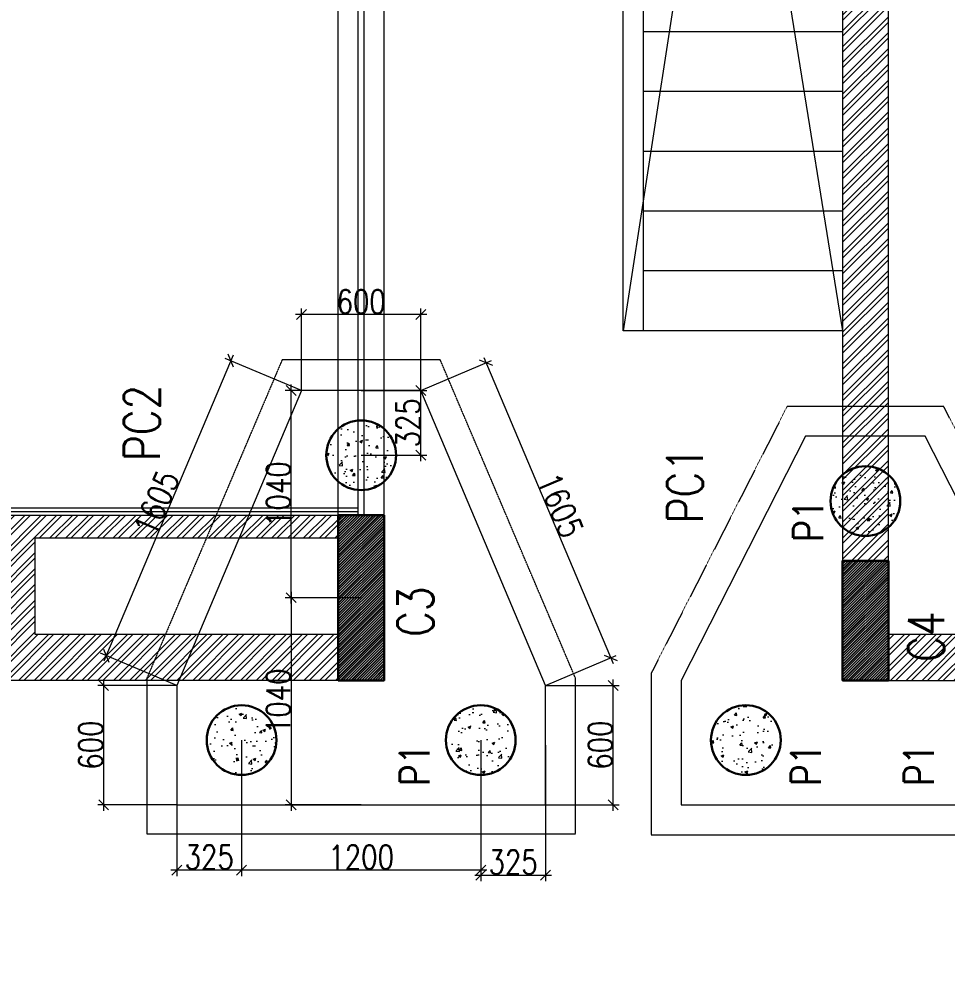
# Model space of a CAD drawing. Header units: metres. Extents: x 5205117 to 5948571, y 646915 to 1143748.
# Drawn here: x 5515431 to 5520088, y 824308 to 829057 of the extents above; entities that cross this region are included whole.
import ezdxf

# ---------------------------------------------------------------- set-up
doc = ezdxf.new("R2010")
doc.units = ezdxf.units.M
doc.header["$MEASUREMENT"] = 0
doc.header["$PDMODE"] = 35
doc.header["$PDSIZE"] = 10
doc.linetypes.add('DASHED', pattern=[0.75, 0.5, -0.25])
doc.linetypes.add('HIDDEN', pattern=[0.375, 0.25, -0.125])
doc.layers.get('0').update_dxf_attribs({"color": 1, "linetype": 'DASHED', "lineweight": 30})
doc.layers.add('A-GF', color=8, linetype='Continuous', lineweight=0, transparency=0.5)
for name, color, linetype, lineweight in [('S-COLUMN & WALL', 5, 'Continuous', 30), ('S-COLUMN_H', 250, 'Continuous', 0), ('S-FOUND-EXCAVATION', 253, 'HIDDEN', 0), ('S-FOUND-FOOTING', 7, 'Continuous', 15), ('S-PILE', 96, 'Continuous', 30), ('S-TEXT', 7, 'Continuous', 0), ('S-TEXT COL.', 1, 'Continuous', 0), ('S-TEXT PILE', 7, 'Continuous', 0)]:
    doc.layers.add(name, color=color, linetype=linetype, lineweight=lineweight)
doc.styles.add('C-ROOM', font='arial.ttf')
doc.styles.add('SETU 1', font='romans.shx', dxfattribs={"width": 0.8})
doc.dimstyles.new('A-DIM 100', dxfattribs={"dimscale": 100, "dimtxt": 2.5, "dimasz": 1.5, "dimexe": 1, "dimexo": 1, "dimgap": 0.5, "dimtad": 1, "dimdec": 0, "dimrnd": 5, "dimzin": 3, "dimdsep": 46, "dimtxsty": 'C-ROOM', "dimblk1": 'ARCHTICK', "dimblk2": 'ARCHTICK', "dimsah": 1, "dimcen": 1.5, "dimdle": 1, "dimclrd": 256, "dimclre": 256, "dimclrt": 256, "dimadec": 0, "dimazin": 0, "dimtfac": 0.6, "dimtdec": 0, "dimtofl": 0, "dimtmove": 1, "dimatfit": 3, "dimfxl": 1, "dimtolj": 1, "dimtzin": 0, "dimlwd": -1, "dimlwe": -1, "dimarcsym": 0})
pattern_1 = [(45, (1595081.140646775, 494016.5524752283), (-6.629126073623882, 6.629126073623883), [])]

# ---------------------------------------------------------------- blocks, each defined once
blk = doc.blocks.new('P2')
at = {"layer": 'S-PILE', "lineweight": 0}
h = blk.add_hatch(dxfattribs=at)
h.set_pattern_fill('AR-CONC', color=256, scale=20)
h.set_pattern_definition([(50, (0, 0), (143.4520365201507, -12.55042699651902), [15, -165]), (355, (0, 0), (-27.7502667226, 150.4384267400024), [12, -132]), (100.45144446, (11.9543362, -1.0458688), (115.7017693454224, 137.8879981937259), [12.74803839999999, -140.2284223999999]), (46.1842, (0, 40), (213.4482661343145, -33.10385615861531), [22.5, -247.5]), (96.63563549000003, (17.787349, 37.2413386), (186.9323891348456, 194.8237201549101), [19.1220684, -210.3427519999999]), (351.18416399, (0, 40), (186.9323890109546, 194.823720053998), [18, -198.0000002]), (21, (20, 30), (119.3814104236923, -80.52377813306776), [15, -165]), (326, (20, 30), (48.66306638431634, 145.0300090093706), [12, -132]), (71.45144474, (29.94845080000001, 23.2896852), (168.0444753459942, 64.50623056127077), [12.748038, -140.2284224]), (37.5, (0, 0), (2.431971063458133, 66.5787707662623), [0, -130.4, 0, -134, 0, -132.5]), (7.499999999999999, (0, 0), (52.61390748842972, 78.88234237647205), [0, -76.39999999999999, 0, -127.4, 0, -50.5]), (327.5, (-44.59999999999999, 0), (106.7644872344818, -4.510974346875951), [0, -50, 0, -156, 0, -207]), (317.5, (-64.6, 0), (116.6372338684772, 20.02099646646354), [0, -65, 0, -103.6, 0, -147])])
edge = h.paths.add_edge_path()
edge.add_arc((0, 0), 175, 0, 360)
at = {"layer": 'S-PILE'}
blk.add_circle((0, 0), 175, dxfattribs=at)
blk = doc.blocks.new('_Oblique')
at = {"color": 0, "linetype": 'ByBlock', "lineweight": -2}
blk.add_line((-0.5, -0.5), (0.5, 0.5), dxfattribs=at)
blk = doc.blocks.new('*D914')
at = {"layer": 'Defpoints', "color": 0, "transparency": 16777216}
for p in [(5516848.018435445, 827191.9202824653), (5515868.582631025, 825861.4473929164), (5516223.018422151, 825711.783904188)]:
    blk.add_point(p, dxfattribs=at)
at = {"layer": 'S-TEXT', "transparency": 16777216}
blk.add_line((5516505.252653911, 827369.2208997728), (5515856.912621434, 825833.8102643364), dxfattribs=at)
at = {"layer": 'S-TEXT', "color": 9, "transparency": 16777216}
for p, q in [((5516848.018435445, 827191.9202824653), (5516465.94551574, 827353.2537807836)), ((5516223.018422151, 825711.783904188), (5515840.945502445, 825873.117402507))]:
    blk.add_line(p, q, dxfattribs=at)
at = {"layer": 'S-TEXT', "transparency": 16777216, "xscale": 50, "yscale": 50, "zscale": 50}
for p, rotation in [((5516493.58264432, 827341.583771193), 67.10768933401745), ((5515868.582631025, 825861.4473929164), 247.1076893340175)]:
    blk.add_blockref('_Oblique', p, dxfattribs=dict(at, rotation=rotation))
at = {"layer": 'S-TEXT', "color": 0, "lineweight": 0, "transparency": 16777216, "insert": (5516121.202192416, 826626.8006028339), "char_height": 120, "attachment_point": 5, "rotation": 67.10768933401746, "style": 'SETU 1'}
blk.add_mtext('\\A1;1605', dxfattribs=at)
blk = doc.blocks.new('*D915')
at = {"layer": 'Defpoints', "color": 0, "transparency": 16777216}
for p in [(5517448.018435446, 827191.9202824646), (5518400.086162546, 825849.8909978317), (5518073.01842215, 825711.7839041887)]:
    blk.add_point(p, dxfattribs=at)
at = {"layer": 'S-TEXT', "color": 9, "transparency": 16777216}
for p, q in [((5517448.018435446, 827191.9202824646), (5517802.723304599, 827341.697385277)), ((5518073.01842215, 825711.7839041887), (5518427.723291304, 825861.5610070009))]:
    blk.add_line(p, q, dxfattribs=at)
at = {"layer": 'S-TEXT', "transparency": 16777216}
blk.add_line((5517763.416166673, 827357.6645048657), (5518411.756171714, 825822.2538690736), dxfattribs=at)
at = {"layer": 'S-TEXT', "transparency": 16777216, "xscale": 50, "yscale": 50, "zscale": 50}
for p, rotation in [((5517775.086175841, 827330.0273761076), 112.892309792406), ((5518400.086162546, 825849.8909978317), 292.8923097924061)]:
    blk.add_blockref('_Oblique', p, dxfattribs=dict(at, rotation=rotation))
at = {"layer": 'S-TEXT', "color": 0, "lineweight": 0, "transparency": 16777216, "insert": (5518147.466614837, 826615.2442068364), "char_height": 120, "attachment_point": 5, "rotation": 292.8923097924061, "style": 'SETU 1'}
blk.add_mtext('\\A1;1605', dxfattribs=at)
blk = doc.blocks.new('*D916')
at = {"layer": 'Defpoints', "color": 0, "transparency": 16777216}
for p in [(5516848.018435446, 827572.6184121536), (5516848.018435446, 827191.9202824646), (5517448.018435445, 827191.9202824646)]:
    blk.add_point(p, dxfattribs=at)
at = {"layer": 'S-TEXT', "color": 9, "transparency": 16777216}
for p, q in [((5516848.018435446, 827191.9202824646), (5516848.018435446, 827602.6184121534)), ((5517448.018435445, 827191.9202824646), (5517448.018435445, 827602.6184121534))]:
    blk.add_line(p, q, dxfattribs=at)
at = {"layer": 'S-TEXT', "transparency": 16777216}
blk.add_line((5517478.018435446, 827572.6184121536), (5516818.018435445, 827572.6184121536), dxfattribs=at)
at = {"layer": 'S-TEXT', "transparency": 16777216, "xscale": 50, "yscale": 50, "zscale": 50, "rotation": 180}
blk.add_blockref('_Oblique', (5516848.018435446, 827572.6184121536), dxfattribs=at)
at = {"layer": 'S-TEXT', "transparency": 16777216, "xscale": 50, "yscale": 50, "zscale": 50}
blk.add_blockref('_Oblique', (5517448.018435445, 827572.6184121536), dxfattribs=at)
at = {"layer": 'S-TEXT', "color": 0, "lineweight": 0, "transparency": 16777216, "insert": (5517148.018435445, 827637.6184121536), "char_height": 120, "attachment_point": 5, "style": 'SETU 1'}
blk.add_mtext('\\A1;600', dxfattribs=at)
blk = doc.blocks.new('*D912')
at = {"layer": 'Defpoints', "color": 0, "transparency": 16777216}
for p in [(5516548.0184303, 825436.9202824653), (5517748.0184303, 825436.9202824646), (5516548.0184303, 824784.5807194018)]:
    blk.add_point(p, dxfattribs=at)
at = {"layer": 'S-TEXT', "color": 9, "transparency": 16777216}
for p, q in [((5516548.0184303, 825436.9202824653), (5516548.0184303, 824754.5807194018)), ((5517748.0184303, 825436.9202824646), (5517748.0184303, 824754.5807194012))]:
    blk.add_line(p, q, dxfattribs=at)
at = {"layer": 'S-TEXT', "transparency": 16777216}
blk.add_line((5517778.018430298, 824784.5807194012), (5516518.018430299, 824784.5807194018), dxfattribs=at)
at = {"layer": 'S-TEXT', "transparency": 16777216, "xscale": 50, "yscale": 50, "zscale": 50}
for p, rotation in [((5516548.0184303, 824784.5807194018), 179.9999999999777), ((5517748.0184303, 824784.5807194014), 359.9999999999778)]:
    blk.add_blockref('_Oblique', p, dxfattribs=dict(at, rotation=rotation))
at = {"layer": 'S-TEXT', "color": 0, "lineweight": 0, "transparency": 16777216, "insert": (5517148.018430299, 824849.5807194016), "char_height": 120, "attachment_point": 5, "style": 'SETU 1'}
blk.add_mtext('\\A1;1200', dxfattribs=at)
blk = doc.blocks.new('*D917')
at = {"layer": 'Defpoints', "color": 0, "transparency": 16777216}
for p in [(5518073.018422152, 825711.7839041891), (5518412.874183955, 825711.7839041891), (5518073.018422152, 825111.7838558938)]:
    blk.add_point(p, dxfattribs=at)
at = {"layer": 'S-TEXT', "transparency": 16777216}
blk.add_line((5518412.874183955, 825081.7838558939), (5518412.874183955, 825741.783904189), dxfattribs=at)
at = {"layer": 'S-TEXT', "color": 9, "transparency": 16777216}
for p, q in [((5518073.018422152, 825711.7839041891), (5518442.874183955, 825711.7839041891)), ((5518073.018422152, 825111.7838558938), (5518442.874183955, 825111.7838558938))]:
    blk.add_line(p, q, dxfattribs=at)
at = {"layer": 'S-TEXT', "transparency": 16777216, "xscale": 50, "yscale": 50, "zscale": 50}
for p, rotation in [((5518412.874183955, 825711.7839041891), 90), ((5518412.874183955, 825111.7838558938), 270)]:
    blk.add_blockref('_Oblique', p, dxfattribs=dict(at, rotation=rotation))
at = {"layer": 'S-TEXT', "color": 0, "lineweight": 0, "transparency": 16777216, "insert": (5518347.874183954, 825411.7838800395), "char_height": 120, "attachment_point": 5, "rotation": 90, "style": 'SETU 1'}
blk.add_mtext('\\A1;600', dxfattribs=at)
blk = doc.blocks.new('*D918')
at = {"layer": 'Defpoints', "color": 0, "transparency": 16777216}
for p in [(5515856.048236498, 825711.7839041891), (5516223.018422151, 825711.7839041891), (5516223.018422151, 825111.7838558938)]:
    blk.add_point(p, dxfattribs=at)
at = {"layer": 'S-TEXT', "transparency": 16777216}
blk.add_line((5515856.048236498, 825081.7838558939), (5515856.048236498, 825741.783904189), dxfattribs=at)
at = {"layer": 'S-TEXT', "color": 9, "transparency": 16777216}
for p, q in [((5516223.018422151, 825711.7839041891), (5515826.048236498, 825711.7839041891)), ((5516223.018422151, 825111.7838558938), (5515826.048236498, 825111.7838558938))]:
    blk.add_line(p, q, dxfattribs=at)
at = {"layer": 'S-TEXT', "transparency": 16777216, "xscale": 50, "yscale": 50, "zscale": 50}
for p, rotation in [((5515856.048236498, 825711.7839041891), 90), ((5515856.048236498, 825111.7838558938), 270)]:
    blk.add_blockref('_Oblique', p, dxfattribs=dict(at, rotation=rotation))
at = {"layer": 'S-TEXT', "color": 0, "lineweight": 0, "transparency": 16777216, "insert": (5515791.048236498, 825411.7838800395), "char_height": 120, "attachment_point": 5, "rotation": 90, "style": 'SETU 1'}
blk.add_mtext('\\A1;600', dxfattribs=at)
blk = doc.blocks.new('*D919')
at = {"layer": 'Defpoints', "color": 0, "transparency": 16777216}
for p in [(5517148.018435445, 826151.9202824652), (5516797.340756396, 825111.7838558938), (5517148.018422152, 825111.7838558938)]:
    blk.add_point(p, dxfattribs=at)
at = {"layer": 'S-TEXT', "color": 9, "transparency": 16777216}
for p, q in [((5517148.018435445, 826151.9202824652), (5516767.340756397, 826151.9202824652)), ((5517148.018422152, 825111.7838558938), (5516767.340756397, 825111.7838558938))]:
    blk.add_line(p, q, dxfattribs=at)
at = {"layer": 'S-TEXT', "transparency": 16777216}
blk.add_line((5516797.340756396, 826181.9202824652), (5516797.340756396, 825081.7838558939), dxfattribs=at)
at = {"layer": 'S-TEXT', "transparency": 16777216, "xscale": 50, "yscale": 50, "zscale": 50}
for p, rotation in [((5516797.340756396, 826151.9202824652), 90), ((5516797.340756396, 825111.7838558938), 270)]:
    blk.add_blockref('_Oblique', p, dxfattribs=dict(at, rotation=rotation))
at = {"layer": 'S-TEXT', "color": 0, "lineweight": 0, "transparency": 16777216, "insert": (5516732.340756395, 825631.8520691775), "char_height": 120, "attachment_point": 5, "rotation": 90, "style": 'SETU 1'}
blk.add_mtext('\\A1;1040', dxfattribs=at)
blk = doc.blocks.new('*D920')
at = {"layer": 'Defpoints', "color": 0, "transparency": 16777216}
for p in [(5516797.340756397, 827191.9202824653), (5517148.018435448, 827191.9202824653), (5517148.018435445, 826151.9202824652)]:
    blk.add_point(p, dxfattribs=at)
at = {"layer": 'S-TEXT', "transparency": 16777216}
blk.add_line((5516797.340756397, 826121.9202824653), (5516797.340756397, 827221.9202824652), dxfattribs=at)
at = {"layer": 'S-TEXT', "color": 9, "transparency": 16777216}
for p, q in [((5517148.018435448, 827191.9202824653), (5516767.340756398, 827191.9202824653)), ((5517148.018435445, 826151.9202824652), (5516767.340756398, 826151.9202824652))]:
    blk.add_line(p, q, dxfattribs=at)
at = {"layer": 'S-TEXT', "transparency": 16777216, "xscale": 50, "yscale": 50, "zscale": 50}
for p, rotation in [((5516797.340756397, 827191.9202824653), 90), ((5516797.340756397, 826151.9202824652), 270)]:
    blk.add_blockref('_Oblique', p, dxfattribs=dict(at, rotation=rotation))
at = {"layer": 'S-TEXT', "color": 0, "lineweight": 0, "transparency": 16777216, "insert": (5516732.340756397, 826671.9202824633), "char_height": 120, "attachment_point": 5, "rotation": 90, "style": 'SETU 1'}
blk.add_mtext('\\A1;1040', dxfattribs=at)
blk = doc.blocks.new('*D921')
at = {"layer": 'Defpoints', "color": 0, "transparency": 16777216}
for p in [(5517748.0184303, 825436.9202824646), (5518073.01842215, 825411.9202824647), (5518073.01842215, 824759.5807194047)]:
    blk.add_point(p, dxfattribs=at)
at = {"layer": 'S-TEXT', "color": 9, "transparency": 16777216}
for p, q in [((5517748.0184303, 825436.9202824646), (5517748.0184303, 824729.5807194047)), ((5518073.01842215, 825411.9202824647), (5518073.01842215, 824729.5807194047))]:
    blk.add_line(p, q, dxfattribs=at)
at = {"layer": 'S-TEXT', "transparency": 16777216}
blk.add_line((5517718.018430299, 824759.5807194047), (5518103.01842215, 824759.5807194047), dxfattribs=at)
at = {"layer": 'S-TEXT', "transparency": 16777216, "xscale": 50, "yscale": 50, "zscale": 50, "rotation": 180}
blk.add_blockref('_Oblique', (5517748.0184303, 824759.5807194047), dxfattribs=at)
at = {"layer": 'S-TEXT', "transparency": 16777216, "xscale": 50, "yscale": 50, "zscale": 50}
blk.add_blockref('_Oblique', (5518073.01842215, 824759.5807194047), dxfattribs=at)
at = {"layer": 'S-TEXT', "color": 0, "lineweight": 0, "transparency": 16777216, "insert": (5517910.518426224, 824824.5807194047), "char_height": 120, "attachment_point": 5, "style": 'SETU 1'}
blk.add_mtext('\\A1;325', dxfattribs=at)
blk = doc.blocks.new('*D913')
at = {"layer": 'Defpoints', "color": 0, "transparency": 16777216}
for p in [(5516223.018448742, 825436.9202824646), (5516548.018440593, 825436.9202824646), (5516223.018448742, 824784.5807194075)]:
    blk.add_point(p, dxfattribs=at)
at = {"layer": 'S-TEXT', "color": 9, "transparency": 16777216}
for p, q in [((5516223.018448742, 825436.9202824646), (5516223.018448742, 824754.5807194075)), ((5516548.018440593, 825436.9202824646), (5516548.018440593, 824754.5807194075))]:
    blk.add_line(p, q, dxfattribs=at)
at = {"layer": 'S-TEXT', "transparency": 16777216}
blk.add_line((5516578.018440593, 824784.5807194075), (5516193.018448742, 824784.5807194075), dxfattribs=at)
at = {"layer": 'S-TEXT', "transparency": 16777216, "xscale": 50, "yscale": 50, "zscale": 50, "rotation": 180}
blk.add_blockref('_Oblique', (5516223.018448742, 824784.5807194075), dxfattribs=at)
at = {"layer": 'S-TEXT', "transparency": 16777216, "xscale": 50, "yscale": 50, "zscale": 50}
blk.add_blockref('_Oblique', (5516548.018440593, 824784.5807194075), dxfattribs=at)
at = {"layer": 'S-TEXT', "color": 0, "lineweight": 0, "transparency": 16777216, "insert": (5516385.518444667, 824849.5807194073), "char_height": 120, "attachment_point": 5, "style": 'SETU 1'}
blk.add_mtext('\\A1;325', dxfattribs=at)
blk = doc.blocks.new('*D922')
at = {"layer": 'Defpoints', "color": 0, "transparency": 16777216}
for p in [(5517148.018435448, 827191.9202824653), (5517448.018435447, 827191.9202824653), (5517148.018435448, 826866.9202824652)]:
    blk.add_point(p, dxfattribs=at)
at = {"layer": 'S-TEXT', "transparency": 16777216}
blk.add_line((5517448.018435447, 826836.9202824652), (5517448.018435447, 827221.9202824652), dxfattribs=at)
at = {"layer": 'S-TEXT', "color": 9, "transparency": 16777216}
for p, q in [((5517148.018435448, 827191.9202824653), (5517478.018435447, 827191.9202824653)), ((5517148.018435448, 826866.9202824652), (5517478.018435447, 826866.9202824652))]:
    blk.add_line(p, q, dxfattribs=at)
at = {"layer": 'S-TEXT', "transparency": 16777216, "xscale": 50, "yscale": 50, "zscale": 50}
for p, rotation in [((5517448.018435447, 827191.9202824653), 90), ((5517448.018435447, 826866.9202824652), 270)]:
    blk.add_blockref('_Oblique', p, dxfattribs=dict(at, rotation=rotation))
at = {"layer": 'S-TEXT', "color": 0, "lineweight": 0, "transparency": 16777216, "insert": (5517383.018435447, 827029.4202824635), "char_height": 120, "attachment_point": 5, "rotation": 90, "style": 'SETU 1'}
blk.add_mtext('\\A1;325', dxfattribs=at)

msp = doc.modelspace()

# ---------------------------------------------------------------- hatches: boundary and pattern name
at = {"layer": 'A-GF', "ltscale": 5}
h = msp.add_hatch(dxfattribs=at)
h.set_pattern_fill('ANSI32', color=256, scale=150)
h.set_pattern_definition([(45, (1901543.431785271, 480541.7018251683), (-39.7747564417433, 39.7747564417433), []), (45, (1901569.948289521, 480541.7018251683), (-39.7747564417433, 39.7747564417433), [])])
h.paths.add_polyline_path([(5521808.018435445, 821161.9202748376), (5522543.018435444, 821161.9202748376), (5522543.018435444, 825736.9202748376), (5521808.018435445, 825736.9202748376), (5521808.018435445, 825966.9202748376), (5522428.018435444, 825966.9202748376), (5522428.018435444, 828666.9202748401), (5521808.018435445, 828666.9202748401), (5521808.018435445, 828896.92027484), (5522658.018435445, 828896.92027484), (5522658.018435445, 820184.4202748378), (5522558.018435445, 820184.4202748378), (5522558.018435445, 820084.4202748376), (5522658.018435445, 820084.4202748376), (5522658.018435445, 819106.9202748376), (5520693.018435444, 819106.9202748376), (5520693.018435444, 821161.9202748376), (5520808.018435444, 821161.9202748376), (5520808.018435444, 819336.9202748376), (5522428.018435444, 819336.9202748376), (5522428.018435444, 820931.9202748378), (5521808.018435445, 820931.9202748378)])
h.paths.add_polyline_path([(5522033.018435445, 830011.9202748399), (5522033.018435445, 830216.9202748378), (5522428.018435444, 830216.9202748378), (5522428.018435444, 830011.9202748399)], flags=16)
h.paths.add_polyline_path([(5522658.018435445, 830701.9202748399), (5522428.018435444, 830701.9202748399), (5522428.018435444, 830331.9202748376), (5522033.018435445, 830331.9202748376), (5522033.018435445, 830701.9202748399), (5521918.018435444, 830701.9202748399), (5521918.018435444, 830011.9202748399), (5521808.018435445, 830011.9202748399), (5521808.018435445, 829896.92027484), (5522658.018435445, 829896.92027484)], flags=17)
h.paths.add_polyline_path([(5515283.018435444, 838136.9202748378), (5515283.018435444, 836126.9202748378), (5514658.018435445, 836126.9202748378), (5514658.018435445, 836011.9202748378), (5515513.018435444, 836011.9202748378), (5515513.018435444, 838366.9202748378), (5511888.018435445, 838366.9202748378), (5511888.018435445, 833706.9202748378), (5512488.018435444, 833706.9202748378), (5512488.018435444, 834306.9202748378), (5515283.018435444, 834306.9202748378), (5515283.018435444, 833706.9202748378), (5517263.018435445, 833706.9202748378), (5517263.018435445, 834536.9202748378), (5515513.018435444, 834536.9202748378), (5515513.018435444, 834986.9202748378), (5515283.018435444, 834986.9202748378), (5515283.018435444, 834536.9202748378), (5513758.018435445, 834536.9202748378), (5513758.018435445, 836126.9202748378), (5513528.018435445, 836126.9202748378), (5513528.018435445, 834536.9202748378), (5512118.018435445, 834536.9202748378), (5512118.018435445, 838136.9202748378)])
h.paths.add_polyline_path([(5522658.018435445, 833936.9202748378), (5522658.018435445, 834906.9202748378), (5522428.018435444, 834906.9202748378), (5522428.018435444, 834536.9202748378), (5519793.018435445, 834536.9202748378), (5519793.018435445, 836336.9202748378), (5520393.018435445, 836336.9202748378), (5520393.018435445, 836451.9202748378), (5519793.018435445, 836451.9202748378), (5519793.018435445, 838251.9202748376), (5520393.018435445, 838251.9202748376), (5520393.018435445, 838366.9202748378), (5519563.018435444, 838366.9202748378), (5519563.018435444, 825736.9202748382), (5520808.018435443, 825736.9202748376), (5520808.018435443, 825966.9202748376), (5519793.018435445, 825966.9202748376), (5519793.018435445, 829896.92027484), (5520908.018435444, 829896.92027484), (5520908.018435444, 830011.9202748406), (5519793.018435445, 830011.9202748406), (5519793.018435445, 832761.9202748381), (5521008.018435444, 832761.9202748381), (5521008.018435444, 832876.9202748381), (5519793.018435445, 832876.9202748381), (5519793.018435445, 834306.9202748378), (5521918.018435444, 834306.9202748378), (5521918.018435444, 832876.9202748378), (5521808.018435445, 832876.9202748378), (5521808.018435445, 832761.9202748378), (5522033.018435445, 832761.9202748378), (5522033.018435445, 834306.9202748378), (5522428.018435444, 834306.9202748378), (5522428.018435444, 833936.9202748378)])
h.paths.add_polyline_path([(5511888.018435445, 820631.9202748376), (5512488.018435444, 820631.9202748376), (5512488.018435444, 819106.9202748376), (5511888.018435445, 819106.9202748376)])
h.paths.add_polyline_path([(5511888.018435445, 820931.9202748378), (5511888.018435445, 826566.9202748378), (5512488.018435444, 826566.9202748378), (5512488.018435444, 825736.9202748376), (5512118.018435445, 825736.9202748376), (5512118.018435445, 821161.9202748376), (5512488.018435444, 821161.9202748376), (5512488.018435444, 820931.9202748378)])
h.paths.add_polyline_path([(5512373.018435445, 825966.9202748376), (5512118.018435445, 825966.9202748376), (5512118.018435445, 826451.9202748378), (5512373.018435445, 826451.9202748378)], flags=16)
h.paths.add_polyline_path([(5512118.018435445, 819336.9202748376), (5512373.018435445, 819336.9202748376), (5512373.018435445, 820401.9202748376), (5512118.018435445, 820401.9202748376)], flags=16)
h.paths.add_polyline_path([(5515283.018435444, 826566.9202748378), (5517263.018435445, 826566.9202748378), (5517263.018435445, 825736.9202748376), (5515283.018435444, 825736.9202748376)])
h.paths.add_polyline_path([(5515513.018435444, 826451.9202748378), (5517033.018435445, 826451.9202748378), (5517033.018435445, 825966.9202748376), (5515513.018435444, 825966.9202748376)], flags=16)
h.paths.add_polyline_path([(5522658.018435445, 843196.9202748376), (5522658.018435445, 835806.9202748376), (5522428.018435444, 835806.9202748376), (5522428.018435444, 836336.9202748378), (5521293.018435444, 836336.9202748378), (5521293.018435444, 836451.9202748378), (5522428.018435444, 836451.9202748378), (5522428.018435444, 838251.9202748376), (5521393.018435444, 838251.9202748376), (5521393.018435444, 838366.9202748378), (5522428.018435444, 838366.9202748378), (5522428.018435444, 842966.9202748376), (5522058.018435444, 842966.9202748376), (5522058.018435444, 843196.9202748376)])
h.paths.add_polyline_path([(5519193.018435445, 821161.9202748376), (5519793.018435445, 821161.9202748376), (5519793.018435445, 819106.9202748376), (5519193.018435445, 819106.9202748376)])
h.paths.add_polyline_path([(5519308.018435444, 820931.9202748378), (5519563.018435444, 820931.9202748378), (5519563.018435444, 819336.9202748376), (5519308.018435444, 819336.9202748376)], flags=16)
h.paths.add_polyline_path([(5518333.018435445, 842966.9202748376), (5518333.018435445, 838366.9202748378), (5517033.018435445, 838366.9202748378), (5517033.018435445, 838136.9202748378), (5518563.018435445, 838136.9202748378), (5518563.018435445, 842966.9202748376), (5518933.018435444, 842966.9202748376), (5518933.018435444, 843196.9202748376), (5518333.018435445, 843196.9202748376)])
h.paths.add_polyline_path([(5515513.018435444, 833821.9202748376), (5515513.018435444, 834306.9202748378), (5517033.018435445, 834306.9202748378), (5517033.018435445, 833821.9202748376)], flags=16)
h.paths.add_polyline_path([(5518333.018435445, 845021.9202748376), (5518333.018435445, 843496.9202748376), (5518933.018435444, 843496.9202748376), (5518933.018435444, 845021.9202748376)])
h.paths.add_polyline_path([(5518563.018435445, 844791.9202748376), (5518563.018435445, 843611.9202748378), (5518818.018435445, 843611.9202748378), (5518818.018435445, 844791.9202748376)], flags=16)
h.paths.add_polyline_path([(5522658.018435445, 845021.9202748376), (5522658.018435445, 843496.9202748376), (5522058.018435444, 843496.9202748376), (5522058.018435444, 845021.9202748376)])
h.paths.add_polyline_path([(5522428.018435444, 844791.9202748376), (5522428.018435444, 843611.9202748378), (5522173.018435445, 843611.9202748378), (5522173.018435445, 844791.9202748376)], flags=16)
h.paths.add_polyline_path([(5518033.018435445, 840746.9202748378), (5517033.018435445, 840746.9202748378), (5517033.018435445, 840516.9202748378), (5518033.018435445, 840516.9202748378)], flags=17)
h.paths.add_polyline_path([(5511888.018435445, 840746.9202748378), (5511888.018435445, 840516.9202748378), (5515513.018435444, 840516.9202748378), (5515513.018435444, 840746.9202748378)])
h.paths.add_polyline_path([(5512373.018435445, 834306.9202748378), (5512373.018435445, 833821.9202748376), (5512118.018435445, 833821.9202748376), (5512118.018435445, 834306.9202748378)], flags=16)
at = {"layer": 'A-GF', "ltscale": 100}
h = msp.add_hatch(dxfattribs=at)
h.set_pattern_fill('ANSI31', color=256, scale=75)
h.set_pattern_definition(pattern_1)
h.paths.add_polyline_path([(5517033.018435445, 825736.9202748376), (5517263.018435445, 825736.9202748376), (5517263.018435445, 826566.9202748378), (5517033.018435445, 826566.9202748378)])
h = msp.add_hatch(dxfattribs=at)
h.set_pattern_fill('ANSI31', color=256, scale=75)
h.set_pattern_definition(pattern_1)
h.paths.add_polyline_path([(5519793.018435445, 825736.9202748376), (5519793.018435445, 826336.9202748378), (5519563.018435444, 826336.9202748378), (5519563.018435444, 825736.9202748376)])
at = {"layer": 'S-COLUMN_H'}
h = msp.add_hatch(color=256, dxfattribs=at)
h.dxf.hatch_style = 1
h.paths.add_polyline_path([(5517263.018435444, 826566.9202748371), (5517033.018435443, 826566.9202748371), (5517033.018435443, 825736.9202748382), (5517263.018435444, 825736.9202748382)])
h = msp.add_hatch(color=256, dxfattribs=at)
h.dxf.hatch_style = 1
h.paths.add_polyline_path([(5519793.018435445, 826336.9202748382), (5519563.018435444, 826336.9202748382), (5519563.018435444, 825736.9202748382), (5519793.018435445, 825736.9202748382)])

# ---------------------------------------------------------------- linework, layer by layer
at = {"layer": 'A-GF', "ltscale": 5}
for p, q in [((5519563.018435443, 834631.9202607267), (5518463.018434186, 827491.920259299)), ((5518463.018437071, 834306.9202674743), (5519563.018435444, 827491.9202666628)), ((5517033.018435445, 826566.9202748378), (5517033.018435445, 833706.9202748378)), ((5517133.018435445, 826566.9202748378), (5517133.018435445, 833706.9202748378)), ((5517163.018435444, 826566.9202748378), (5517163.018435444, 833706.9202748378)), ((5517263.018435445, 826566.9202748378), (5517263.018435445, 833706.9202748378)), ((5519563.018435441, 828991.920268224), (5518563.018435445, 828991.9202615296)), ((5519563.01843544, 828691.920266663), (5518563.018435445, 828691.9202599687)), ((5519563.01843544, 828391.920266663), (5518563.018435445, 828391.9202599687)), ((5519563.01843544, 828091.920266663), (5518563.018435445, 828091.9202599687)), ((5519563.01843544, 827791.920266663), (5518563.018435445, 827791.9202599687))]:
    msp.add_line(p, q, dxfattribs=at)
for points in [[(5520393.018435445, 838366.9202748378), (5519563.018435444, 838366.9202748378), (5519563.018435444, 825736.9202748382), (5520808.018435443, 825736.9202748376)], [(5519563.01843544, 827491.9202666628), (5518463.018434186, 827491.9202592995), (5518463.018434186, 834306.9202674743), (5519563.018435443, 834306.9202748378)], [(5518563.018435445, 831791.9202539766), (5518563.018435445, 827491.9202599686)], [(5520808.018435443, 825966.9202748376), (5519793.018435445, 825966.9202748376), (5519793.018435445, 829896.92027484), (5520908.018435444, 829896.92027484)]]:
    msp.add_lwpolyline(points, dxfattribs=at)
at = {"layer": 'A-GF', "ltscale": 5, "flags": 128}
for points in [[(5517133.018435445, 826601.9202748378), (5515248.018435445, 826601.9202748378), (5515248.018435445, 825866.9202748378), (5515266.018435445, 825866.9202748378), (5515266.018435445, 826583.9202748378), (5517133.018435445, 826583.9202748378)], [(5517033.018435445, 826566.9202748378), (5517263.018435445, 826566.9202748378), (5517263.018435445, 825736.9202748376), (5517033.018435445, 825736.9202748376)], [(5519563.018435444, 826336.9202748378), (5519793.018435445, 826336.9202748378), (5519793.018435445, 825736.9202748376), (5519563.018435444, 825736.9202748376)]]:
    msp.add_lwpolyline(points, close=True, dxfattribs=at)
at = {"layer": 'A-GF', "ltscale": 5}
for points in [[(5515283.018435444, 826566.9202748378), (5517263.018435445, 826566.9202748378), (5517263.018435445, 825736.9202748376), (5515283.018435444, 825736.9202748376)], [(5515513.018435444, 826451.9202748378), (5517033.018435445, 826451.9202748378), (5517033.018435445, 825966.9202748376), (5515513.018435444, 825966.9202748376)]]:
    msp.add_lwpolyline(points, close=True, dxfattribs=at)
at = {"layer": 'S-COLUMN & WALL', "color": 5}
for points in [[(5517263.018435444, 826566.9202748371), (5517033.018435443, 826566.9202748371), (5517033.018435443, 825736.9202748382), (5517263.018435444, 825736.9202748382)], [(5519793.018435445, 826336.9202748382), (5519563.018435444, 826336.9202748382), (5519563.018435444, 825736.9202748382), (5519793.018435445, 825736.9202748382)]]:
    msp.add_lwpolyline(points, close=True, dxfattribs=at)
at = {"layer": 'S-FOUND-EXCAVATION'}
for points in [[(5516751.583246405, 827346.5625844321), (5516073.018422177, 825749.0299981313), (5516073.018422177, 824966.4261578608), (5518223.018422175, 824966.4261578608), (5518223.018422175, 825749.0299968168), (5517544.453626315, 827346.5625844321)], [(5520753.018422777, 824961.9202002392), (5520753.018422777, 825772.3304457321), (5520070.723533636, 827111.9202002392), (5519285.313340348, 827111.9202002392), (5518603.018422777, 825772.3304471358), (5518603.018422777, 824961.9202002392)]]:
    msp.add_lwpolyline(points, close=True, dxfattribs=at)
at = {"layer": 'S-FOUND-FOOTING', "color": 202}
msp.add_lwpolyline([(5516848.018435446, 827191.9202824646), (5516223.018422151, 825711.7839041887), (5516223.018422151, 825111.7838558934), (5518073.01842215, 825111.7838558934), (5518073.01842215, 825711.7839041887), (5517448.018435445, 827191.9202824646), (5516848.018435446, 827191.9202824646)], dxfattribs=at)
at = {"layer": 'S-FOUND-FOOTING', "color": 1}
msp.add_lwpolyline([(5520603.018422776, 825111.9202002392), (5520603.018422776, 825736.920248534), (5519978.018436072, 826961.9202002392), (5519378.018436072, 826961.9202002392), (5518753.018422777, 825736.920248534), (5518753.018422777, 825111.9202002392), (5520603.018422776, 825111.9202002392)], dxfattribs=at)

# ---------------------------------------------------------------- block references
at = {"layer": 'S-PILE'}
for p in [(5517148.018435445, 826866.9202824646), (5519678.018436072, 826636.920248534), (5516548.0184303, 825436.9202824653), (5517748.0184303, 825436.9202824646), (5519078.018430926, 825437.0566268109)]:
    msp.add_blockref('P2', p, dxfattribs=at)

# ---------------------------------------------------------------- texts
at = {"layer": 'S-TEXT COL.', "color": 7, "style": 'SETU 1', "width": 0.8}
for s, p in [('PC2', (5516137.889731619, 826837.328586607)), ('PC1', (5518862.677459399, 826525.2196598606))]:
    msp.add_text(s, height=180, rotation=90, dxfattribs=at).set_placement(p)
at = {"layer": 'S-TEXT COL.', "color": 1, "true_color": 0xe61414, "style": 'SETU 1', "width": 0.8}
for s, p in [('C3', (5517510.105444816, 825955.0321799025)), ('C4', (5520072.350064265, 825829.453580904))]:
    msp.add_text(s, height=180, rotation=90, dxfattribs=at).set_placement(p)
at = {"layer": 'S-TEXT PILE', "style": 'SETU 1', "width": 0.8}
for p in [(5519466.026632466, 826432.5634020664), (5517491.523380408, 825206.2401742659), (5519454.513464519, 825206.376518612), (5520021.523381035, 825206.376518612)]:
    msp.add_text('P1', height=150, rotation=90, dxfattribs=at).set_placement(p)

# ---------------------------------------------------------------- dimensions: what is measured, and where the dimension line sits
at = {"layer": 'S-TEXT', "lineweight": 0}
for p1, p2, distance, picture, middle in [((5517448.018435445, 827191.9202824646), (5516848.018435446, 827191.9202824646), -380.6981296889717, '*D916', (5517148.018435445, 827637.6184121536)), ((5516848.018435446, 827191.9202824646), (5516223.018422151, 825711.7839041887), -384.7387293852007, '*D914', (5516121.202192416, 826626.8006028339)), ((5517448.018435445, 827191.9202824646), (5518073.01842215, 825711.7839041887), 355.03081010252583, '*D915', (5518147.466614837, 826615.2442068364)), ((5516223.018422151, 825111.7838558934), (5516223.018422151, 825711.7839041887), 366.97018565330654, '*D918', (5515791.048236498, 825411.7838800395)), ((5518073.01842215, 825111.7838558934), (5518073.01842215, 825711.7839041887), -339.85576180461794, '*D917', (5518347.874183954, 825411.7838800395)), ((5517748.0184303, 825436.9202824646), (5516548.0184303, 825436.9202824653), 652.3395630634623, '*D912', (5517148.018430299, 824849.5807194016))]:
    dim = msp.add_aligned_dim(p1=p1, p2=p2, distance=distance, dimstyle='A-DIM 100', override={"dimtxt": 1.199999999999999, "dimasz": 0.5, "dimexe": 0.3, "dimexo": 0, "dimgap": 0.05, "dimtxsty": 'SETU 1', "dimblk1": 'Oblique', "dimblk2": 'Oblique', "dimdle": 0.3, "dimclre": 9, "dimclrt": 0}, dxfattribs=at)
    dim.commit()
    dim.dimension.update_dxf_attribs({"geometry": picture, "text_midpoint": middle})
for base, p1, p2, angle, picture, middle in [((5516797.340756397, 827191.9202824653), (5517148.018435444, 826151.9202824647), (5517148.018435445, 827191.9202824646), 90, '*D920', (5516732.340756397, 826671.9202824633)), ((5517448.018435447, 827191.9202824653), (5517148.018435445, 826866.9202824646), (5517148.018435445, 827191.9202824646), 90, '*D922', (5517383.018435447, 827029.4202824635)), ((5516797.340756396, 825111.7838558938), (5517148.018435444, 826151.9202824647), (5517148.01842215, 825111.7838558934), 90, '*D919', (5516732.340756395, 825631.8520691775)), ((5516223.018448742, 824784.5807194075), (5516548.018440593, 825436.9202824646), (5516223.018448742, 825436.9202824646), 180, '*D913', (5516385.518444667, 824849.5807194073))]:
    dim = msp.add_linear_dim(base=base, p1=p1, p2=p2, angle=angle, dimstyle='A-DIM 100', override={"dimtxt": 1.199999999999999, "dimasz": 0.5, "dimexe": 0.3, "dimexo": 0, "dimgap": 0.05, "dimtxsty": 'SETU 1', "dimblk1": 'Oblique', "dimblk2": 'Oblique', "dimdle": 0.3, "dimclre": 9, "dimclrt": 0}, dxfattribs=at)
    dim.commit()
    dim.dimension.update_dxf_attribs({"geometry": picture, "text_midpoint": middle})
dim = msp.add_linear_dim(base=(5518073.01842215, 824759.5807194047), p1=(5517748.0184303, 825436.9202824646), p2=(5518073.01842215, 825411.9202824647), dimstyle='A-DIM 100', override={"dimtxt": 1.199999999999999, "dimasz": 0.5, "dimexe": 0.3, "dimexo": 0, "dimgap": 0.05, "dimtxsty": 'SETU 1', "dimblk1": 'Oblique', "dimblk2": 'Oblique', "dimdle": 0.3, "dimclre": 9, "dimclrt": 0}, dxfattribs=at)
dim.commit()
dim.dimension.update_dxf_attribs({"geometry": '*D921', "text_midpoint": (5517910.518426224, 824824.5807194047)})

doc.saveas('drawing.dxf')
